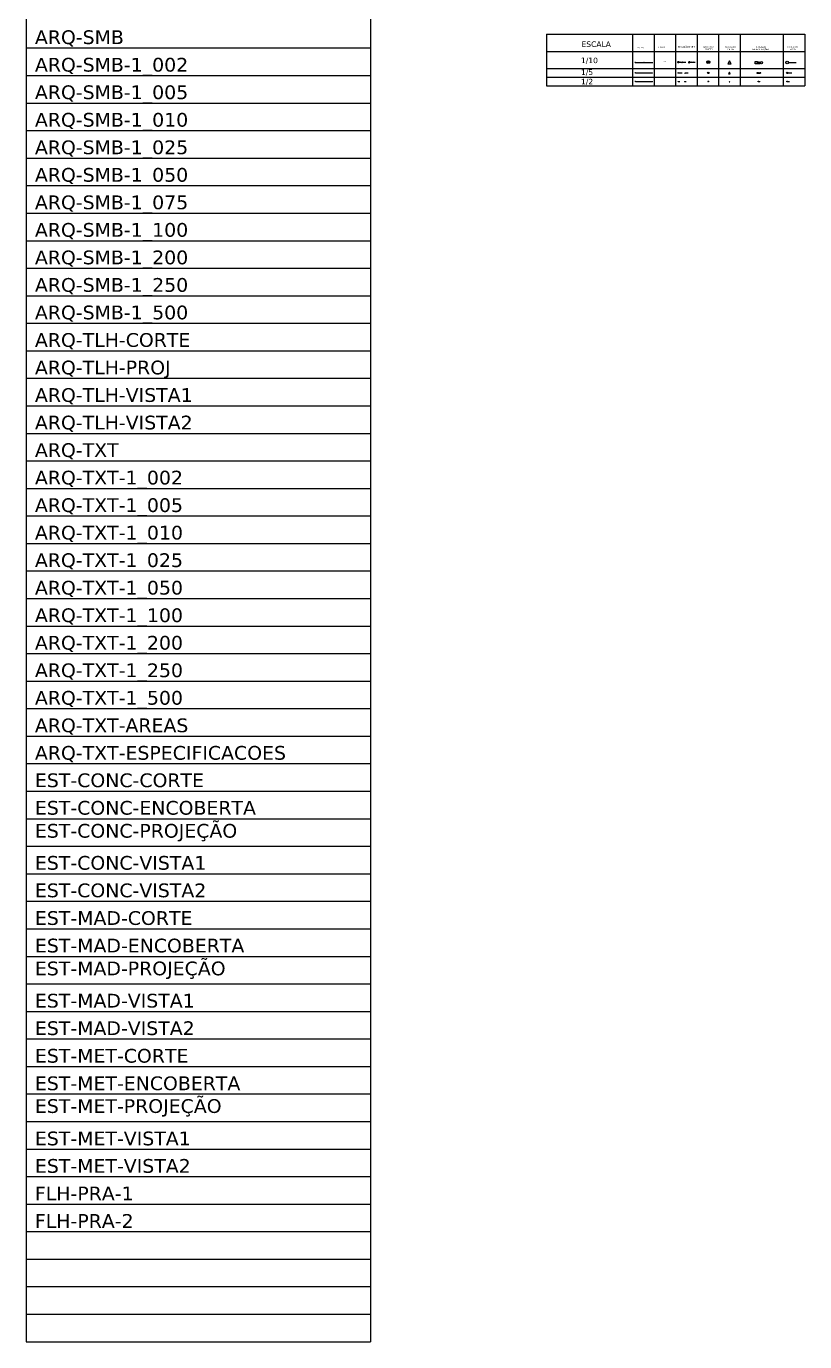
# Model space of a CAD drawing. Extents: x 25 to 1028, y -81 to 176.
# Drawn here: x 640.13 to 662.75, y 66.88 to 105.11 of the extents above; entities that cross this region are included whole.
import ezdxf

# ---------------------------------------------------------------- set-up
doc = ezdxf.new("R2010")
doc.units = 0
doc.header["$LTSCALE"] = 0.3
doc.header["$PDSIZE"] = 0.1
for name, pattern in [('C5', [60, 50, -5, 0, -5]), ('CONTINU', [0]), ('DASHDOT', [25.4, 12.7, -6.35, 0, -6.35]), ('TRAÇO-2PTOS_P', [0.625, 0.25, -0.125, 0, -0.125, 0, -0.125])]:
    doc.linetypes.add(name, pattern=pattern)
doc.layers.get('0').update_dxf_attribs({"linetype": 'CONTINUOUS'})
doc.layers.get('Defpoints').update_dxf_attribs({"linetype": 'CONTINUOUS'})
for name, color, linetype in [('ARQ-CTA-1_005', 1, 'C5'), ('ARQ-CTA-1_010', 1, 'C5'), ('ARQ-EXO-1_002', 251, 'C5'), ('ARQ-EXO-1_005', 251, 'C5'), ('ARQ-EXO-1_010', 251, 'C5'), ('ARQ-SMB', 4, 'CONTINUOUS'), ('ARQ-SMB-1_002', 4, 'CONTINUOUS'), ('ARQ-SMB-1_005', 4, 'CONTINU'), ('ARQ-SMB-1_010', 4, 'CONTINUOUS'), ('ARQ-SMB-1_025', 4, 'CONTINUOUS'), ('ARQ-SMB-1_050', 4, 'CONTINUOUS'), ('ARQ-SMB-1_100', 4, 'CONTINUOUS'), ('ARQ-SMB-1_200', 4, 'CONTINUOUS'), ('ARQ-SMB-1_250', 4, 'CONTINUOUS'), ('ARQ-SMB-1_500', 4, 'CONTINUOUS'), ('ARQ-TLH-CORTE', 4, 'CONTINUOUS'), ('ARQ-TLH-PROJ', 252, 'TRAÇO-2PTOS_P'), ('ARQ-TLH-VISTA1', 2, 'CONTINUOUS'), ('ARQ-TLH-VISTA2', 1, 'CONTINUOUS'), ('ARQ-TXT', 6, 'CONTINUOUS'), ('ARQ-TXT-1_002', 6, 'CONTINUOUS'), ('ARQ-TXT-1_005', 6, 'CONTINUOUS'), ('ARQ-TXT-1_010', 6, 'CONTINUOUS'), ('ARQ-TXT-1_025', 6, 'CONTINUOUS'), ('ARQ-TXT-1_050', 6, 'CONTINUOUS'), ('ARQ-TXT-1_100', 6, 'CONTINUOUS'), ('ARQ-TXT-1_200', 6, 'CONTINUOUS'), ('ARQ-TXT-1_250', 6, 'CONTINUOUS'), ('ARQ-TXT-1_500', 6, 'CONTINUOUS'), ('ARQ-TXT-AREAS', 5, 'CONTINUOUS'), ('ARQ-TXT-ESPECIFICACOES', 3, 'CONTINUOUS'), ('EST-CONC-CORTE', 6, 'CONTINUOUS'), ('EST-CONC-ENCOBERTA', 9, 'CONTINUOUS'), ('EST-CONC-PROJEÇÃO', 252, 'CONTINUOUS'), ('EST-CONC-VISTA1', 3, 'CONTINUOUS'), ('EST-CONC-VISTA2', 2, 'CONTINUOUS'), ('EST-MAD-CORTE', 4, 'CONTINUOUS'), ('EST-MAD-ENCOBERTA', 9, 'CONTINUOUS'), ('EST-MAD-PROJEÇÃO', 251, 'CONTINUOUS'), ('EST-MAD-VISTA1', 2, 'CONTINUOUS'), ('EST-MAD-VISTA2', 1, 'CONTINUOUS'), ('EST-MET-CORTE', 5, 'CONTINUOUS'), ('EST-MET-ENCOBERTA', 9, 'CONTINUOUS'), ('EST-MET-PROJEÇÃO', 253, 'CONTINUOUS'), ('EST-MET-VISTA1', 1, 'CONTINUOUS'), ('EST-MET-VISTA2', 8, 'CONTINUOUS'), ('FLH-PRA-01', 1, 'CONTINUOUS'), ('FLH-PRA-02', 6, 'CONTINUOUS')]:
    doc.layers.add(name, color=color, linetype=linetype)
doc.styles.add('A20', font='arial.ttf', dxfattribs={"height": 0.2})
doc.styles.add('ESC-50-A20', font='arial.ttf', dxfattribs={"height": 0.1})
doc.styles.add('FNDE Texto Cota 0005', font='verdana.ttf', dxfattribs={"height": 0.008})
doc.styles.add('FNDE Texto Cota 0010', font='verdana.ttf', dxfattribs={"height": 0.016})
doc.dimstyles.new('FNDE 1-0005', dxfattribs={"dimscale": 2.5, "dimtxt": 0.008, "dimasz": 0.0025, "dimexe": 0.15, "dimexo": 0.15, "dimgap": 0.0025, "dimtad": 1, "dimzin": 4, "dimdsep": 46, "dimtxsty": 'FNDE Texto Cota 0005', "dimblk": 'tic', "dimcen": 0.15, "dimdle": 0.15, "dimse1": 1, "dimse2": 1, "dimclrd": 251, "dimclre": 251, "dimclrt": 256, "dimaunit": 1, "dimadec": 3, "dimazin": 0, "dimtfac": 1, "dimtix": 1, "dimtmove": 2, "dimatfit": 3, "dimldrblk": 'tic', "dimfxl": 0.15, "dimtvp": 1, "dimtolj": 1, "dimtzin": 0, "dimarcsym": 0})
doc.dimstyles.new('FNDE 1-0010', dxfattribs={"dimscale": 2.5, "dimtxt": 0.016, "dimasz": 0.005, "dimexe": 0.15, "dimexo": 0.15, "dimgap": 0.005, "dimtad": 1, "dimzin": 4, "dimdsep": 46, "dimtxsty": 'FNDE Texto Cota 0010', "dimblk": 'tic', "dimcen": 0.15, "dimdle": 0.15, "dimse1": 1, "dimse2": 1, "dimclrd": 251, "dimclre": 251, "dimclrt": 256, "dimaunit": 1, "dimadec": 3, "dimazin": 0, "dimtfac": 1, "dimtix": 1, "dimtmove": 2, "dimatfit": 3, "dimldrblk": 'tic', "dimfxl": 0.15, "dimtvp": 1, "dimtolj": 1, "dimtzin": 0, "dimarcsym": 0})

# ---------------------------------------------------------------- blocks, each defined once
blk = doc.blocks.new('tic')
at = {"color": 251}
for p, q in [((-1, 0), (1, 0)), ((0, -1), (0, 1))]:
    blk.add_line(p, q, dxfattribs=at)
blk.add_line((-0.6, -0.6), (0.6, 0.6))
blk = doc.blocks.new('*D35')
at = {"layer": 'ARQ-CTA-1_010', "color": 251, "lineweight": -2}
blk.add_line((657.835, 104.059), (658.31, 104.059), dxfattribs=at)
at = {"layer": 'Defpoints', "color": 0}
for p in [(658.323, 104.059), (657.823, 103.88), (658.323, 103.88)]:
    blk.add_point(p, dxfattribs=at)
at = {"layer": 'ARQ-CTA-1_010', "color": 251, "lineweight": -2, "xscale": 0.0125, "yscale": 0.0125, "zscale": 0.0125, "rotation": 180}
blk.add_blockref('tic', (657.823, 104.059), dxfattribs=at)
at = {"layer": 'ARQ-CTA-1_010', "color": 251, "lineweight": -2, "xscale": 0.0125, "yscale": 0.0125, "zscale": 0.0125}
blk.add_blockref('tic', (658.323, 104.059), dxfattribs=at)
at = {"layer": 'ARQ-CTA-1_010', "insert": (658.073, 104.079), "char_height": 0.016, "attachment_point": 5, "style": 'FNDE Texto Cota 0010'}
blk.add_mtext('\\A1;.50', dxfattribs=at)
blk = doc.blocks.new('FNDE-Nível Planta-1_010')
at = {"linetype": 'Continuous', "ltscale": 0.5}
h = blk.add_hatch(color=251, dxfattribs=at)
h.paths.add_polyline_path([(135.657, 1.813), (135.657, 1.83, 0.414214), (135.64, 1.813)])
h.paths.add_polyline_path([(135.657, 1.813), (135.657, 1.796, 0.414214), (135.674, 1.813)])
at = {"color": 251}
for p, q in [((135.632, 1.813), (135.674, 1.813)), ((135.657, 1.838), (135.657, 1.788)), ((135.674, 1.813), (135.874, 1.813))]:
    blk.add_line(p, q, dxfattribs=at)
blk.add_circle((135.657, 1.813), 0.0168, dxfattribs=at)
blk = doc.blocks.new('FNDE-Nível Corte-1_010')
blk.add_hatch(color=251).paths.add_polyline_path([(226.791, -13.564), (226.808, -13.564), (226.791, -13.589)])
at = {"color": 251}
for p, q in [((226.766, -13.564), (226.966, -13.564)), ((226.791, -13.538), (226.791, -13.589))]:
    blk.add_line(p, q, dxfattribs=at)
blk.add_lwpolyline([(226.774, -13.564), (226.791, -13.589), (226.808, -13.564)], dxfattribs=at)
blk = doc.blocks.new('*D37')
at = {"layer": 'ARQ-CTA-1_005', "color": 251, "lineweight": -2}
blk.add_line((657.829, 103.755), (658.317, 103.755), dxfattribs=at)
at = {"layer": 'Defpoints', "color": 0}
for p in [(657.823, 103.88), (658.323, 103.88), (658.323, 103.755)]:
    blk.add_point(p, dxfattribs=at)
at = {"layer": 'ARQ-CTA-1_005', "color": 251, "lineweight": -2, "xscale": 0.00625, "yscale": 0.00625, "zscale": 0.00625, "rotation": 180}
blk.add_blockref('tic', (657.823, 103.755), dxfattribs=at)
at = {"layer": 'ARQ-CTA-1_005', "color": 251, "lineweight": -2, "xscale": 0.00625, "yscale": 0.00625, "zscale": 0.00625}
blk.add_blockref('tic', (658.323, 103.755), dxfattribs=at)
at = {"layer": 'ARQ-CTA-1_005', "insert": (658.073, 103.765), "char_height": 0.008, "attachment_point": 5, "style": 'FNDE Texto Cota 0005'}
blk.add_mtext('\\A1;.50', dxfattribs=at)
blk = doc.blocks.new('FNDE-Ind Corte-1_010')
blk.add_hatch(color=251).paths.add_polyline_path([(225.268, -13.063), (225.289, -13.063, -1), (225.369, -13.063), (225.391, -13.063), (225.329, -13.002)])
at = {"color": 251, "linetype": 'Continuous'}
blk.add_line((225.391, -13.063), (225.268, -13.063), dxfattribs=at)
blk.add_circle((225.329, -13.063), 0.04, dxfattribs=at)
blk = doc.blocks.new('FNDE-Nível Planta-1_005')
at = {"linetype": 'Continuous', "ltscale": 0.5}
h = blk.add_hatch(color=251, dxfattribs=at)
h.paths.add_polyline_path([(224.095, -13.564), (224.095, -13.547, 0.414214), (224.078, -13.564)])
h.paths.add_polyline_path([(224.095, -13.564), (224.095, -13.58, 0.414214), (224.112, -13.564)])
at = {"color": 251}
for p, q in [((224.07, -13.564), (224.112, -13.564)), ((224.095, -13.538), (224.095, -13.589)), ((224.112, -13.564), (224.312, -13.564))]:
    blk.add_line(p, q, dxfattribs=at)
blk.add_circle((224.095, -13.564), 0.0168, dxfattribs=at)
blk = doc.blocks.new('FNDE-Nível Corte-1_005')
blk.add_hatch(color=251).paths.add_polyline_path([(224.491, -13.564), (224.508, -13.564), (224.491, -13.589)])
at = {"color": 251}
for p, q in [((224.466, -13.564), (224.666, -13.564)), ((224.491, -13.538), (224.491, -13.589))]:
    blk.add_line(p, q, dxfattribs=at)
blk.add_lwpolyline([(224.474, -13.564), (224.491, -13.589), (224.508, -13.564)], dxfattribs=at)
blk = doc.blocks.new('FNDE-Ind Corte-1_005')
blk.add_hatch(color=251).paths.add_polyline_path([(225.298, -13.597), (225.309, -13.597, -1), (225.349, -13.597), (225.36, -13.597), (225.329, -13.566)])
at = {"color": 251, "linetype": 'Continuous'}
blk.add_line((225.36, -13.597), (225.298, -13.597), dxfattribs=at)
blk.add_circle((225.329, -13.597), 0.02, dxfattribs=at)
blk = doc.blocks.new('*D38')
at = {"layer": 'ARQ-CTA-1_005', "color": 251, "lineweight": -2}
blk.add_line((657.829, 103.505), (658.317, 103.505), dxfattribs=at)
at = {"layer": 'Defpoints', "color": 0}
for p in [(657.823, 103.63), (658.323, 103.63), (658.323, 103.505)]:
    blk.add_point(p, dxfattribs=at)
at = {"layer": 'ARQ-CTA-1_005', "color": 251, "lineweight": -2, "xscale": 0.00625, "yscale": 0.00625, "zscale": 0.00625, "rotation": 180}
blk.add_blockref('tic', (657.823, 103.505), dxfattribs=at)
at = {"layer": 'ARQ-CTA-1_005', "color": 251, "lineweight": -2, "xscale": 0.00625, "yscale": 0.00625, "zscale": 0.00625}
blk.add_blockref('tic', (658.323, 103.505), dxfattribs=at)
at = {"layer": 'ARQ-CTA-1_005', "insert": (658.073, 103.515), "char_height": 0.008, "attachment_point": 5, "style": 'FNDE Texto Cota 0005'}
blk.add_mtext('\\A1;.50', dxfattribs=at)
blk = doc.blocks.new('FNDE-Nível Planta-1_002')
at = {"linetype": 'Continuous', "ltscale": 0.5}
h = blk.add_hatch(color=251, dxfattribs=at)
h.paths.add_polyline_path([(223.833, -13.628), (223.833, -13.624, 0.414214), (223.83, -13.628)])
h.paths.add_polyline_path([(223.833, -13.628), (223.833, -13.631, 0.414214), (223.836, -13.628)])
at = {"color": 251}
for p, q in [((223.828, -13.628), (223.836, -13.628)), ((223.833, -13.623), (223.833, -13.633)), ((223.836, -13.628), (223.876, -13.628))]:
    blk.add_line(p, q, dxfattribs=at)
blk.add_circle((223.833, -13.628), 0.00336, dxfattribs=at)
blk = doc.blocks.new('FNDE-Nível Corte-1_002')
blk.add_hatch(color=251).paths.add_polyline_path([(224.021, -13.628), (224.024, -13.628), (224.021, -13.633)])
at = {"color": 251}
for p, q in [((224.016, -13.628), (224.056, -13.628)), ((224.021, -13.623), (224.021, -13.633))]:
    blk.add_line(p, q, dxfattribs=at)
blk.add_lwpolyline([(224.017, -13.628), (224.021, -13.633), (224.024, -13.628)], dxfattribs=at)
blk = doc.blocks.new('FNDE-Ind Corte-1_002')
blk.add_hatch(color=251).paths.add_polyline_path([(224.689, -13.628), (224.694, -13.628, -1), (224.714, -13.628), (224.719, -13.628), (224.704, -13.612)])
at = {"color": 251, "linetype": 'Continuous'}
blk.add_line((224.719, -13.628), (224.689, -13.628), dxfattribs=at)
blk.add_circle((224.704, -13.628), 0.01, dxfattribs=at)

msp = doc.modelspace()

# ---------------------------------------------------------------- linework, layer by layer
at = {"color": 251}
for p, q in [((640.13307467, 139.67959646), (640.13307467, 66.87959646)), ((650.13307467, 139.67959646), (650.13307467, 66.87959646)), ((655.24797058, 104.87959646), (655.24797058, 103.37959646)), ((655.24797058, 104.87959646), (655.24797058, 103.37959646)), ((655.24797058, 104.87959646), (659.62297058, 104.87959646)), ((657.74797058, 104.87959646), (657.74797058, 103.37959646)), ((658.37297058, 104.87959646), (658.37297058, 103.37959646)), ((658.99797058, 104.87959646), (658.99797058, 103.37959646)), ((659.62297058, 104.87959646), (662.74797058, 104.87959646)), ((659.62297058, 104.87959646), (659.62297058, 103.37959646)), ((660.24797058, 104.87959646), (660.24797058, 103.37959646)), ((660.87297058, 104.87959646), (660.87297058, 103.37959646)), ((662.12297058, 104.87959646), (662.12297058, 103.37959646)), ((662.74797058, 104.87959646), (662.74797058, 103.37959646)), ((640.13307467, 104.47959646), (650.13307467, 104.47959646)), ((655.24797058, 104.37959646), (659.62297058, 104.37959646)), ((659.62297058, 104.37959646), (662.74797058, 104.37959646)), ((640.13307467, 103.67959646), (650.13307467, 103.67959646)), ((655.24797058, 103.87959646), (659.62297058, 103.87959646)), ((655.24797058, 103.87959646), (659.62297058, 103.87959646)), ((655.24797058, 103.87959646), (659.62297058, 103.87959646)), ((655.24797058, 103.62959646), (662.74797058, 103.62959646)), ((659.62297058, 103.87959646), (662.74797058, 103.87959646)), ((659.62297058, 103.87959646), (662.74797058, 103.87959646)), ((659.62297058, 103.87959646), (662.74797058, 103.87959646)), ((655.24797058, 103.37959646), (662.74797058, 103.37959646)), ((640.13307467, 102.87959646), (650.13307467, 102.87959646)), ((640.13307467, 102.07959646), (650.13307467, 102.07959646)), ((640.13307467, 101.27959646), (650.13307467, 101.27959646)), ((640.13307467, 100.47959646), (650.13307467, 100.47959646)), ((640.13307467, 99.67959646), (650.13307467, 99.67959646)), ((640.13307467, 98.87959646), (650.13307467, 98.87959646)), ((640.13307467, 98.07959646), (650.13307467, 98.07959646)), ((640.13307467, 97.27959646), (650.13307467, 97.27959646)), ((640.13307467, 96.47959646), (650.13307467, 96.47959646)), ((640.13307467, 95.67959646), (650.13307467, 95.67959646)), ((640.13307467, 94.87959646), (650.13307467, 94.87959646)), ((640.13307467, 94.07959646), (650.13307467, 94.07959646)), ((640.13307467, 93.27959646), (650.13307467, 93.27959646)), ((640.13307467, 92.47959646), (650.13307467, 92.47959646)), ((640.13307467, 91.67959646), (650.13307467, 91.67959646)), ((640.13307467, 90.87959646), (650.13307467, 90.87959646)), ((640.13307467, 90.07959646), (650.13307467, 90.07959646)), ((640.13307467, 89.27959646), (650.13307467, 89.27959646)), ((640.13307467, 88.47959646), (650.13307467, 88.47959646)), ((640.13307467, 87.67959646), (650.13307467, 87.67959646)), ((640.13307467, 86.87959646), (650.13307467, 86.87959646)), ((640.13307467, 86.07959646), (650.13307467, 86.07959646)), ((640.13307467, 85.27959646), (650.13307467, 85.27959646)), ((640.13307467, 84.47959646), (650.13307467, 84.47959646)), ((640.13307467, 83.67959646), (650.13307467, 83.67959646)), ((640.13307467, 82.87959646), (650.13307467, 82.87959646)), ((640.13307467, 82.07959646), (650.13307467, 82.07959646)), ((640.13307467, 81.27959646), (650.13307467, 81.27959646)), ((640.13307467, 80.47959646), (650.13307467, 80.47959646)), ((640.13307467, 79.67959646), (650.13307467, 79.67959646)), ((640.13307467, 78.87959646), (650.13307467, 78.87959646)), ((640.13307467, 78.07959646), (650.13307467, 78.07959646)), ((640.13307467, 77.27959646), (650.13307467, 77.27959646)), ((640.13307467, 76.47959646), (650.13307467, 76.47959646)), ((640.13307467, 75.67959646), (650.13307467, 75.67959646)), ((640.13307467, 74.87959646), (650.13307467, 74.87959646)), ((640.13307467, 74.07959646), (650.13307467, 74.07959646)), ((640.13307467, 73.27959646), (650.13307467, 73.27959646)), ((640.13307467, 72.47959646), (650.13307467, 72.47959646)), ((640.13307467, 71.67959646), (650.13307467, 71.67959646)), ((640.13307467, 70.87959646), (650.13307467, 70.87959646)), ((640.13307467, 70.07959646), (650.13307467, 70.07959646)), ((640.13307467, 69.27959646), (650.13307467, 69.27959646)), ((640.13307467, 68.47959646), (650.13307467, 68.47959646)), ((640.13307467, 67.67959646), (650.13307467, 67.67959646)), ((640.13307467, 66.87959646), (650.13307467, 66.87959646))]:
    msp.add_line(p, q, dxfattribs=at)
at = {"layer": 'ARQ-EXO-1_002', "ltscale": 0.004}
msp.add_line((662.25112175, 103.50459646), (662.3060414, 103.50459646), dxfattribs=at)
at = {"layer": 'ARQ-EXO-1_002', "linetype": 'CONTINU'}
msp.add_circle((662.24112175, 103.50459646), 0.01, dxfattribs=at)
at = {"layer": 'ARQ-EXO-1_005', "ltscale": 0.01}
msp.add_line((662.26112175, 103.75459646), (662.37096105, 103.75459646), dxfattribs=at)
at = {"layer": 'ARQ-EXO-1_005', "linetype": 'CONTINU'}
msp.add_circle((662.24112175, 103.75459646), 0.02, dxfattribs=at)
at = {"layer": 'ARQ-EXO-1_010', "ltscale": 0.02}
msp.add_line((662.28093653, 104.0550468), (662.50061514, 104.0550468), dxfattribs=at)
at = {"layer": 'ARQ-EXO-1_010', "linetype": 'CONTINU'}
msp.add_circle((662.24093653, 104.0550468), 0.04, dxfattribs=at)
at = {"layer": 'ARQ-SMB-1_002', "color": 251, "linetype": 'DASHDOT', "ltscale": 0.012}
msp.add_lwpolyline([(659.94797638, 103.49459646, 0.001, 0.001, 0), (659.94797638, 103.48782556, 0.001, 0.001, 0), (659.89797638, 103.48782556, 0, 0, 0)], format="xyseb", dxfattribs=at)
at = {"layer": 'ARQ-SMB-1_002'}
for points in [[(660.56047058, 103.5102905), (660.55047058, 103.49296999), (660.57047058, 103.49296999)], [(661.39883603, 103.51099646), (661.41163603, 103.51099646), (661.41163603, 103.49819646), (661.39883603, 103.49819646)]]:
    msp.add_lwpolyline(points, close=True, dxfattribs=at)
msp.add_lwpolyline([(661.41427608, 103.49819646), (661.42067608, 103.51099646), (661.42707608, 103.49819646), (661.41427608, 103.49819646)], dxfattribs=at)
msp.add_circle((661.43501439, 103.50459646), 0.0064, dxfattribs=at)
at = {"layer": 'ARQ-SMB-1_005', "color": 251, "linetype": 'DASHDOT', "ltscale": 0.03}
msp.add_lwpolyline([(659.94797638, 103.73459646, 0.002, 0.002, 0), (659.94797638, 103.72105467, 0.002, 0.002, 0), (659.79797638, 103.72105467, 0, 0, 0)], format="xyseb", dxfattribs=at)
at = {"layer": 'ARQ-SMB-1_005'}
for points in [[(660.56047058, 103.77605977), (660.53547058, 103.7327585), (660.58547058, 103.7327585)], [(661.36607597, 103.77059646), (661.39807597, 103.77059646), (661.39807597, 103.73859646), (661.36607597, 103.73859646)]]:
    msp.add_lwpolyline(points, close=True, dxfattribs=at)
msp.add_lwpolyline([(661.40467608, 103.73859646), (661.42067608, 103.77059646), (661.43667608, 103.73859646), (661.40467608, 103.73859646)], dxfattribs=at)
msp.add_circle((661.45652187, 103.75459646), 0.016, dxfattribs=at)
at = {"layer": 'ARQ-SMB-1_010', "color": 251, "linetype": 'DASHDOT', "ltscale": 0.06}
msp.add_lwpolyline([(659.94797638, 104.02897199, 0.004, 0.004, 0), (659.94797638, 104.00188843, 0.004, 0.004, 0), (659.74797638, 104.00188843, 0, 0, 0)], format="xyseb", dxfattribs=at)
at = {"layer": 'ARQ-SMB-1_010'}
for points in [[(660.56047058, 104.10897199), (660.51047058, 104.02236945), (660.61047058, 104.02236945)], [(661.31147586, 104.0870468), (661.37547586, 104.0870468), (661.37547586, 104.0230468), (661.31147586, 104.0230468)]]:
    msp.add_lwpolyline(points, close=True, dxfattribs=at)
msp.add_lwpolyline([(661.38867608, 104.0230468), (661.42067608, 104.0870468), (661.45267608, 104.0230468), (661.38867608, 104.0230468)], dxfattribs=at)
msp.add_circle((661.49236766, 104.0550468), 0.032, dxfattribs=at)

# ---------------------------------------------------------------- block references
at = {"layer": 'ARQ-SMB-1_002'}
for name in ['FNDE-Nível Planta-1_002', 'FNDE-Nível Corte-1_002', 'FNDE-Ind Corte-1_002']:
    msp.add_blockref(name, (435.24388354, 117.13216229), dxfattribs=at)
at = {"layer": 'ARQ-SMB-1_005', "xscale": 0.5, "yscale": 0.5, "zscale": 0.5}
for name in ['FNDE-Nível Planta-1_005', 'FNDE-Nível Corte-1_005']:
    msp.add_blockref(name, (547.02934586, 110.53643389), dxfattribs=at)
at = {"layer": 'ARQ-SMB-1_005'}
msp.add_blockref('FNDE-Ind Corte-1_005', (434.61888354, 117.35150571), dxfattribs=at)
at = {"layer": 'ARQ-SMB-1_010'}
for name, p in [('FNDE-Nível Planta-1_010', (523.41990876, 102.25525178)), ('FNDE-Nível Corte-1_010', (432.59627775, 117.63216229)), ('FNDE-Ind Corte-1_010', (434.61888354, 117.13216229))]:
    msp.add_blockref(name, p, dxfattribs=at)

# ---------------------------------------------------------------- texts
at = {"layer": 'ARQ-SMB', "insert": (640.38307467, 104.9934984), "char_height": 0.4, "attachment_point": 1}
msp.add_mtext_dynamic_manual_height_columns('{\\fVerdana|b0|i0|c0|p34;ARQ-SMB}', width=14.4156780134, gutter_width=12.5, heights=[0], dxfattribs=at)
at = {"layer": 'ARQ-SMB-1_002', "insert": (640.38307467, 104.1934984), "char_height": 0.4, "attachment_point": 1}
msp.add_mtext_dynamic_manual_height_columns('{\\fVerdana|b0|i0|c0|p34;ARQ-SMB-1_002}', width=14.4156780134, gutter_width=12.5, heights=[0], dxfattribs=at)
at = {"layer": 'ARQ-SMB-1_002', "style": 'ESC-50-A20'}
for tag, p, s in [('+0.00(NA)', (659.08298151, 103.50684399), 'NA'), ('+0.00(NO)', (659.08304711, 103.49917233), 'NO'), ('+0.00(NA)', (659.27076399, 103.50683299), 'NA'), ('+0.00(NO)', (659.27082959, 103.49963276), 'NO')]:
    msp.add_attdef(tag, p, s, height=0.0032, dxfattribs=at)
at = {"layer": 'ARQ-SMB-1_005', "insert": (640.38307467, 103.3934984), "char_height": 0.4, "attachment_point": 1}
msp.add_mtext_dynamic_manual_height_columns('{\\fVerdana|b0|i0|c0|p34;ARQ-SMB-1_005}', width=14.4156780134, gutter_width=12.5, heights=[0], dxfattribs=at)
at = {"layer": 'ARQ-SMB-1_005', "style": 'ESC-50-A20'}
for tag, p, s in [('+0.00(NA)', (659.09232369, 103.76021528), 'NA'), ('+0.00(NO)', (659.09248768, 103.74103615), 'NO'), ('+0.00(NA)', (659.29027549, 103.76018778), 'NA'), ('+0.00(NO)', (659.29043948, 103.74218721), 'NO')]:
    msp.add_attdef(tag, p, s, height=0.008, dxfattribs=at)
at = {"layer": 'ARQ-SMB-1_010', "insert": (640.38307467, 102.5934984), "char_height": 0.4, "attachment_point": 1}
msp.add_mtext_dynamic_manual_height_columns('{\\fVerdana|b0|i0|c0|p34;ARQ-SMB-1_010}', width=14.4156780134, gutter_width=12.5, heights=[0], dxfattribs=at)
at = {"layer": 'ARQ-SMB-1_010', "style": 'ESC-50-A20'}
for tag, p, s in [('+0.00(NA)', (659.107894, 104.07972507), 'NA'), ('+0.00(NO)', (659.10822198, 104.04136681), 'NO'), ('+0.00(NA)', (659.41813701, 104.07967007), 'NA'), ('+0.00(NO)', (659.41846499, 104.04366892), 'NO')]:
    msp.add_attdef(tag, p, s, height=0.016, dxfattribs=at)
at = {"layer": 'ARQ-SMB-1_025', "insert": (640.38307467, 101.7934984), "char_height": 0.4, "attachment_point": 1}
msp.add_mtext_dynamic_manual_height_columns('{\\fVerdana|b0|i0|c0|p34;ARQ-SMB-1_025}', width=14.4156780134, gutter_width=12.5, heights=[0], dxfattribs=at)
at = {"layer": 'ARQ-SMB-1_050', "insert": (640.38307467, 100.9934984), "char_height": 0.4, "attachment_point": 1}
msp.add_mtext_dynamic_manual_height_columns('{\\fVerdana|b0|i0|c0|p34;ARQ-SMB-1_050}', width=14.4156780134, gutter_width=12.5, heights=[0], dxfattribs=at)
at = {"layer": 'ARQ-SMB-1_100', "char_height": 0.4, "attachment_point": 1}
for s, insert in [('{\\fVerdana|b0|i0|c0|p34;ARQ-SMB-1_075}', (640.38307467, 100.1934984)), ('{\\fVerdana|b0|i0|c0|p34;ARQ-SMB-1_100}', (640.38307467, 99.3934984))]:
    msp.add_mtext_dynamic_manual_height_columns(s, width=14.4156780134, gutter_width=12.5, heights=[0], dxfattribs=dict(at, insert=insert))
at = {"layer": 'ARQ-SMB-1_200', "insert": (640.38307467, 98.5934984), "char_height": 0.4, "attachment_point": 1}
msp.add_mtext_dynamic_manual_height_columns('{\\fVerdana|b0|i0|c0|p34;ARQ-SMB-1_200}', width=14.4156780134, gutter_width=12.5, heights=[0], dxfattribs=at)
at = {"layer": 'ARQ-SMB-1_250', "insert": (640.38307467, 97.7934984), "char_height": 0.4, "attachment_point": 1}
msp.add_mtext_dynamic_manual_height_columns('{\\fVerdana|b0|i0|c0|p34;ARQ-SMB-1_250}', width=14.4156780134, gutter_width=12.5, heights=[0], dxfattribs=at)
at = {"layer": 'ARQ-SMB-1_500', "insert": (640.38307467, 96.9934984), "char_height": 0.4, "attachment_point": 1}
msp.add_mtext_dynamic_manual_height_columns('{\\fVerdana|b0|i0|c0|p34;ARQ-SMB-1_500}', width=14.4156780134, gutter_width=12.5, heights=[0], dxfattribs=at)
at = {"layer": 'ARQ-TLH-CORTE', "insert": (640.38307467, 96.1934984), "char_height": 0.4, "attachment_point": 1}
msp.add_mtext_dynamic_manual_height_columns('{\\fVerdana|b0|i0|c0|p34;ARQ-TLH-CORTE}', width=14.4156780134, gutter_width=12.5, heights=[0], dxfattribs=at)
at = {"layer": 'ARQ-TLH-PROJ', "insert": (640.38307467, 95.3934984), "char_height": 0.4, "attachment_point": 1}
msp.add_mtext_dynamic_manual_height_columns('{\\fVerdana|b0|i0|c0|p34;ARQ-TLH-PROJ}', width=14.4156780134, gutter_width=12.5, heights=[0], dxfattribs=at)
at = {"layer": 'ARQ-TLH-VISTA1', "insert": (640.38307467, 94.5934984), "char_height": 0.4, "attachment_point": 1}
msp.add_mtext_dynamic_manual_height_columns('{\\fVerdana|b0|i0|c0|p34;ARQ-TLH-VISTA1}', width=14.4156780134, gutter_width=12.5, heights=[0], dxfattribs=at)
at = {"layer": 'ARQ-TLH-VISTA2', "insert": (640.38307467, 93.7934984), "char_height": 0.4, "attachment_point": 1}
msp.add_mtext_dynamic_manual_height_columns('{\\fVerdana|b0|i0|c0|p34;ARQ-TLH-VISTA2}', width=14.4156780134, gutter_width=12.5, heights=[0], dxfattribs=at)
at = {"layer": 'ARQ-TXT', "attachment_point": 1, "style": 'ESC-50-A20'}
for s, width, insert, char_height in [('{\\fVerdana|b0|i0|c0|p34;ESCALA}', 8.5281775356, (656.26346976, 104.67104709), 0.16), ('{\\fVerdana|b0|i0|c0|p34;COTAS}', 8.5281775356, (657.88319184, 104.50980938), 0.04), ('{\\fVerdana|b0|i0|c0|p34;TEXTOS}', 8.5281775356, (658.47291672, 104.51873687), 0.04), ('{\\fVerdana|b0|i0|c0|p34;INDICAÇÃO NIVEIS}', 16.9472697983, (659.04793492, 104.53301959), 0.04), ('\\pi0.77816;{\\fVerdana|b0|i0|c0|p34;INDICAÇÃO\\P\\pi0.82739;CORTES}', 1.8747842113, (659.02380606, 104.52511622), 0.04), ('\\pi0.77816;{\\fVerdana|b0|i0|c0|p34;INDICAÇÃO\\P\\pi0.82556; VISTAS}', 1.8747842113, (659.64880606, 104.52911488), 0.04), ('\\pi0.86032;{\\fVerdana|b0|i0|c0|p34;INDICAÇÃO\\P\\pi0.7804;ESPECIFICAÇÕES}', 2.0391127683, (660.45517715, 104.53138624), 0.04), ('\\pi0.86032;{\\fVerdana|b0|i0|c0|p34;INDICAÇÃO\\P\\pi0.93555;EIXOS}', 2.0391127683, (661.38767715, 104.52873444), 0.04), ('{\\fVerdana|b0|i0|c0|p34;1/10}', 8.5281775356, (656.24797058, 104.19959021), 0.16), ('{\\fVerdana|b0|i0|c0|p34;1/5}', 8.5281775356, (656.24797058, 103.85628869), 0.16), ('{\\fVerdana|b0|i0|c0|p34;1/2}', 8.5281775356, (656.24797058, 103.58438275), 0.16)]:
    msp.add_mtext_dynamic_manual_height_columns(s, width=width, gutter_width=0.5, heights=[0], dxfattribs=dict(at, insert=insert, char_height=char_height))
at = {"layer": 'ARQ-TXT', "insert": (640.38307467, 92.9934984), "char_height": 0.4, "attachment_point": 1}
msp.add_mtext_dynamic_manual_height_columns('{\\fVerdana|b0|i0|c0|p34;ARQ-TXT}', width=14.4156780134, gutter_width=12.5, heights=[0], dxfattribs=at)
at = {"layer": 'ARQ-TXT-1_002', "insert": (658.6785395, 103.5079297), "char_height": 0.0032, "attachment_point": 1, "style": 'ESC-50-A20'}
msp.add_mtext_dynamic_manual_height_columns('{\\fVerdana|b0|i0|c0|p34;TEXTO}', width=8.5281775356, gutter_width=0.5, heights=[0], dxfattribs=at)
at = {"layer": 'ARQ-TXT-1_002', "attachment_point": 1}
for s, insert, char_height, width, style in [('VX-XX', (660.55398433, 103.49786067), 0.0032, 1.7056355071, 'ESC-50-A20'), ('{\\fVerdana|b0|i0|c0|p34;1}', (661.40378114, 103.50730695), 0.0048, 0.0034500746, 'A20'), ('1', (661.41922118, 103.50730695), 0.0048, 0.0034500746, 'A20'), ('1', (661.43358565, 103.50730695), 0.0048, 0.0034500746, 'A20'), ('X', (662.23831256, 103.50894445), 0.006, 0.0043125932, 'A20')]:
    msp.add_mtext(s, dxfattribs=dict(at, insert=insert, char_height=char_height, width=width, style=style))
at = {"layer": 'ARQ-TXT-1_002', "insert": (640.38307467, 92.1934984), "char_height": 0.4, "attachment_point": 1}
msp.add_mtext_dynamic_manual_height_columns('{\\fVerdana|b0|i0|c0|p34;ARQ-TXT-1_002}', width=14.4156780134, gutter_width=12.5, heights=[0], dxfattribs=at)
at = {"layer": 'ARQ-TXT-1_005', "insert": (658.66742856, 103.76361102), "char_height": 0.008, "attachment_point": 1, "style": 'ESC-50-A20'}
msp.add_mtext_dynamic_manual_height_columns('{\\fVerdana|b0|i0|c0|p34;TEXTO}', width=8.5281775356, gutter_width=0.5, heights=[0], dxfattribs=at)
at = {"layer": 'ARQ-TXT-1_005', "attachment_point": 1}
for s, insert, char_height, width, style in [('PE-XX', (659.93195024, 103.75205365), 0.008, 0.4264088768, 'ESC-50-A20'), ('X', (659.94482673, 103.76682314), 0.008, 0.4264088768, 'ESC-50-A20'), ('VX-XX', (660.54425496, 103.74498518), 0.008, 4.2640887678, 'ESC-50-A20'), ('{\\fVerdana|b0|i0|c0|p34;1}', (661.37843873, 103.76137269), 0.012, 0.0086251864, 'A20'), ('1', (661.41703884, 103.76137269), 0.012, 0.0086251864, 'A20'), ('1', (661.45295002, 103.76137269), 0.012, 0.0086251864, 'A20'), ('X', (662.23550338, 103.76329244), 0.012, 0.0086251864, 'A20')]:
    msp.add_mtext(s, dxfattribs=dict(at, insert=insert, char_height=char_height, width=width, style=style))
at = {"layer": 'ARQ-TXT-1_005', "insert": (640.38307467, 91.3934984), "char_height": 0.4, "attachment_point": 1}
msp.add_mtext_dynamic_manual_height_columns('{\\fVerdana|b0|i0|c0|p34;ARQ-TXT-1_005}', width=14.4156780134, gutter_width=12.5, heights=[0], dxfattribs=at)
at = {"layer": 'ARQ-TXT-1_010', "insert": (658.6507876, 104.08767048), "char_height": 0.016, "attachment_point": 1, "style": 'ESC-50-A20'}
msp.add_mtext_dynamic_manual_height_columns('{\\fVerdana|b0|i0|c0|p34;TEXTO}', width=8.5281775356, gutter_width=0.5, heights=[0], dxfattribs=at)
at = {"layer": 'ARQ-TXT-1_010', "attachment_point": 1}
for s, insert, char_height, width, style in [('PE-XX', (659.91551326, 104.06388638), 0.016, 0.8528177536, 'ESC-50-A20'), ('X', (659.94167708, 104.09342536), 0.016, 0.8528177536, 'ESC-50-A20'), ('VX-XX', (660.52803934, 104.04682281), 0.016, 8.5281775356, 'ESC-50-A20'), ('{\\fVerdana|b0|i0|c0|p34;1}', (661.33620139, 104.06859928), 0.024, 0.0172503728, 'A20'), ('1', (661.41340161, 104.06859928), 0.024, 0.0172503728, 'A20'), ('1', (661.48522396, 104.06859928), 0.024, 0.0172503728, 'A20'), ('X', (662.2296998, 104.07243877), 0.024, 0.0172503728, 'A20')]:
    msp.add_mtext(s, dxfattribs=dict(at, insert=insert, char_height=char_height, width=width, style=style))
at = {"layer": 'ARQ-TXT-1_010', "insert": (640.38307467, 90.5934984), "char_height": 0.4, "attachment_point": 1}
msp.add_mtext_dynamic_manual_height_columns('{\\fVerdana|b0|i0|c0|p34;ARQ-TXT-1_010}', width=14.4156780134, gutter_width=12.5, heights=[0], dxfattribs=at)
at = {"layer": 'ARQ-TXT-1_025', "insert": (640.38307467, 89.7934984), "char_height": 0.4, "attachment_point": 1}
msp.add_mtext_dynamic_manual_height_columns('{\\fVerdana|b0|i0|c0|p34;ARQ-TXT-1_025}', width=14.4156780134, gutter_width=12.5, heights=[0], dxfattribs=at)
at = {"layer": 'ARQ-TXT-1_050', "insert": (640.38307467, 88.9934984), "char_height": 0.4, "attachment_point": 1}
msp.add_mtext_dynamic_manual_height_columns('{\\fVerdana|b0|i0|c0|p34;ARQ-TXT-1_050}', width=14.4156780134, gutter_width=12.5, heights=[0], dxfattribs=at)
at = {"layer": 'ARQ-TXT-1_100', "char_height": 0.004, "width": 0.2132044384, "attachment_point": 1, "style": 'ESC-50-A20'}
for s, insert in [('PE-XX', (659.93996331, 103.50332505)), ('X', (659.94640156, 103.5107098))]:
    msp.add_mtext(s, dxfattribs=dict(at, insert=insert))
at = {"layer": 'ARQ-TXT-1_100', "insert": (640.38307467, 88.1934984), "char_height": 0.4, "attachment_point": 1}
msp.add_mtext_dynamic_manual_height_columns('{\\fVerdana|b0|i0|c0|p34;ARQ-TXT-1_100}', width=14.4156780134, gutter_width=12.5, heights=[0], dxfattribs=at)
at = {"layer": 'ARQ-TXT-1_200', "insert": (640.38307467, 87.3934984), "char_height": 0.4, "attachment_point": 1}
msp.add_mtext_dynamic_manual_height_columns('{\\fVerdana|b0|i0|c0|p34;ARQ-TXT-1_200}', width=14.4156780134, gutter_width=12.5, heights=[0], dxfattribs=at)
at = {"layer": 'ARQ-TXT-1_250', "insert": (640.38307467, 86.5934984), "char_height": 0.4, "attachment_point": 1}
msp.add_mtext_dynamic_manual_height_columns('{\\fVerdana|b0|i0|c0|p34;ARQ-TXT-1_250}', width=14.4156780134, gutter_width=12.5, heights=[0], dxfattribs=at)
at = {"layer": 'ARQ-TXT-1_500', "insert": (640.38307467, 85.7934984), "char_height": 0.4, "attachment_point": 1}
msp.add_mtext_dynamic_manual_height_columns('{\\fVerdana|b0|i0|c0|p34;ARQ-TXT-1_500}', width=14.4156780134, gutter_width=12.5, heights=[0], dxfattribs=at)
at = {"layer": 'ARQ-TXT-AREAS', "insert": (640.38307467, 84.9934984), "char_height": 0.4, "attachment_point": 1}
msp.add_mtext_dynamic_manual_height_columns('{\\fVerdana|b0|i0|c0|p34;ARQ-TXT-AREAS}', width=14.4156780134, gutter_width=12.5, heights=[0], dxfattribs=at)
at = {"layer": 'ARQ-TXT-ESPECIFICACOES', "insert": (640.38307467, 84.1934984), "char_height": 0.4, "attachment_point": 1}
msp.add_mtext_dynamic_manual_height_columns('{\\fVerdana|b0|i0|c0|p34;ARQ-TXT-ESPECIFICACOES}', width=14.4156780134, gutter_width=12.5, heights=[0], dxfattribs=at)
at = {"layer": 'EST-CONC-CORTE', "insert": (640.38307467, 83.39654833), "char_height": 0.4, "attachment_point": 1}
msp.add_mtext_dynamic_manual_height_columns('{\\fVerdana|b0|i0|c0|p34;EST-CONC-CORTE}', width=14.4156780134, gutter_width=12.5, heights=[0], dxfattribs=at)
at = {"layer": 'EST-CONC-ENCOBERTA', "insert": (640.38307467, 82.59654833), "char_height": 0.4, "attachment_point": 1}
msp.add_mtext_dynamic_manual_height_columns('{\\fVerdana|b0|i0|c0|p34;EST-CONC-ENCOBERTA}', width=14.4156780134, gutter_width=12.5, heights=[0], dxfattribs=at)
at = {"layer": 'EST-CONC-PROJEÇÃO', "insert": (640.38307467, 81.92835401), "char_height": 0.4, "attachment_point": 1}
msp.add_mtext_dynamic_manual_height_columns('{\\fVerdana|b0|i0|c0|p34;EST-CONC-PROJEÇÃO}', width=14.4156780134, gutter_width=12.5, heights=[0], dxfattribs=at)
at = {"layer": 'EST-CONC-VISTA1', "insert": (640.38307467, 80.99654833), "char_height": 0.4, "attachment_point": 1}
msp.add_mtext_dynamic_manual_height_columns('{\\fVerdana|b0|i0|c0|p34;EST-CONC-VISTA1}', width=14.4156780134, gutter_width=12.5, heights=[0], dxfattribs=at)
at = {"layer": 'EST-CONC-VISTA2', "insert": (640.38307467, 80.19654833), "char_height": 0.4, "attachment_point": 1}
msp.add_mtext_dynamic_manual_height_columns('{\\fVerdana|b0|i0|c0|p34;EST-CONC-VISTA2}', width=14.4156780134, gutter_width=12.5, heights=[0], dxfattribs=at)
at = {"layer": 'EST-MAD-CORTE', "insert": (640.38307467, 79.39278443), "char_height": 0.4, "attachment_point": 1}
msp.add_mtext_dynamic_manual_height_columns('{\\fVerdana|b0|i0|c0|p34;EST-MAD-CORTE}', width=14.4156780134, gutter_width=12.5, heights=[0], dxfattribs=at)
at = {"layer": 'EST-MAD-ENCOBERTA', "insert": (640.38307467, 78.59278443), "char_height": 0.4, "attachment_point": 1}
msp.add_mtext_dynamic_manual_height_columns('{\\fVerdana|b0|i0|c0|p34;EST-MAD-ENCOBERTA}', width=14.4156780134, gutter_width=12.5, heights=[0], dxfattribs=at)
at = {"layer": 'EST-MAD-PROJEÇÃO', "insert": (640.38307467, 77.92835401), "char_height": 0.4, "attachment_point": 1}
msp.add_mtext_dynamic_manual_height_columns('{\\fVerdana|b0|i0|c0|p34;EST-MAD-PROJEÇÃO}', width=14.4156780134, gutter_width=12.5, heights=[0], dxfattribs=at)
at = {"layer": 'EST-MAD-VISTA1', "insert": (640.38307467, 76.99063533), "char_height": 0.4, "attachment_point": 1}
msp.add_mtext_dynamic_manual_height_columns('{\\fVerdana|b0|i0|c0|p34;EST-MAD-VISTA1}', width=14.4156780134, gutter_width=12.5, heights=[0], dxfattribs=at)
at = {"layer": 'EST-MAD-VISTA2', "insert": (640.38307467, 76.19170988), "char_height": 0.4, "attachment_point": 1}
msp.add_mtext_dynamic_manual_height_columns('{\\fVerdana|b0|i0|c0|p34;EST-MAD-VISTA2}', width=14.4156780134, gutter_width=12.5, heights=[0], dxfattribs=at)
at = {"layer": 'EST-MET-CORTE', "insert": (640.38307467, 75.38932028), "char_height": 0.4, "attachment_point": 1}
msp.add_mtext_dynamic_manual_height_columns('{\\fVerdana|b0|i0|c0|p34;EST-MET-CORTE}', width=14.4156780134, gutter_width=12.5, heights=[0], dxfattribs=at)
at = {"layer": 'EST-MET-ENCOBERTA', "insert": (640.38307467, 74.58932028), "char_height": 0.4, "attachment_point": 1}
msp.add_mtext_dynamic_manual_height_columns('{\\fVerdana|b0|i0|c0|p34;EST-MET-ENCOBERTA}', width=14.4156780134, gutter_width=12.5, heights=[0], dxfattribs=at)
at = {"layer": 'EST-MET-PROJEÇÃO', "insert": (640.38307467, 73.92835401), "char_height": 0.4, "attachment_point": 1}
msp.add_mtext_dynamic_manual_height_columns('{\\fVerdana|b0|i0|c0|p34;EST-MET-PROJEÇÃO}', width=14.4156780134, gutter_width=12.5, heights=[0], dxfattribs=at)
at = {"layer": 'EST-MET-VISTA1', "insert": (640.38307467, 72.98717119), "char_height": 0.4, "attachment_point": 1}
msp.add_mtext_dynamic_manual_height_columns('{\\fVerdana|b0|i0|c0|p34;EST-MET-VISTA1}', width=14.4156780134, gutter_width=12.5, heights=[0], dxfattribs=at)
at = {"layer": 'EST-MET-VISTA2', "insert": (640.38307467, 72.18824573), "char_height": 0.4, "attachment_point": 1}
msp.add_mtext_dynamic_manual_height_columns('{\\fVerdana|b0|i0|c0|p34;EST-MET-VISTA2}', width=14.4156780134, gutter_width=12.5, heights=[0], dxfattribs=at)
at = {"layer": 'FLH-PRA-01', "insert": (640.38307467, 71.38717119), "char_height": 0.4, "attachment_point": 1}
msp.add_mtext_dynamic_manual_height_columns('{\\fVerdana|b0|i0|c0|p34;FLH-PRA-1}', width=14.4156780134, gutter_width=12.5, heights=[0], dxfattribs=at)
at = {"layer": 'FLH-PRA-02', "insert": (640.38307467, 70.58824573), "char_height": 0.4, "attachment_point": 1}
msp.add_mtext_dynamic_manual_height_columns('{\\fVerdana|b0|i0|c0|p34;FLH-PRA-2}', width=14.4156780134, gutter_width=12.5, heights=[0], dxfattribs=at)

# ---------------------------------------------------------------- dimensions: what is measured, and where the dimension line sits
at = {"layer": 'ARQ-CTA-1_005'}
for base, p1, p2, picture, middle in [((658.32297058, 103.75459646), (657.82297058, 103.87959646), (658.32297058, 103.87959646), '*D37', (658.07297058, 103.76501032)), ((658.32297058, 103.50459646), (657.82297058, 103.62959646), (658.32297058, 103.62959646), '*D38', (658.07297058, 103.51501032))]:
    dim = msp.add_linear_dim(base=base, p1=p1, p2=p2, dimstyle='FNDE 1-0005', dxfattribs=at)
    dim.commit()
    dim.dimension.update_dxf_attribs({"geometry": picture, "text_midpoint": middle})
at = {"layer": 'ARQ-CTA-1_010'}
dim = msp.add_linear_dim(base=(658.32297058, 104.05858058), p1=(657.82297058, 103.87959646), p2=(658.32297058, 103.87959646), dimstyle='FNDE 1-0010', dxfattribs=at)
dim.commit()
dim.dimension.update_dxf_attribs({"geometry": '*D35', "text_midpoint": (658.07297058, 104.07940832)})

doc.saveas('drawing.dxf')
